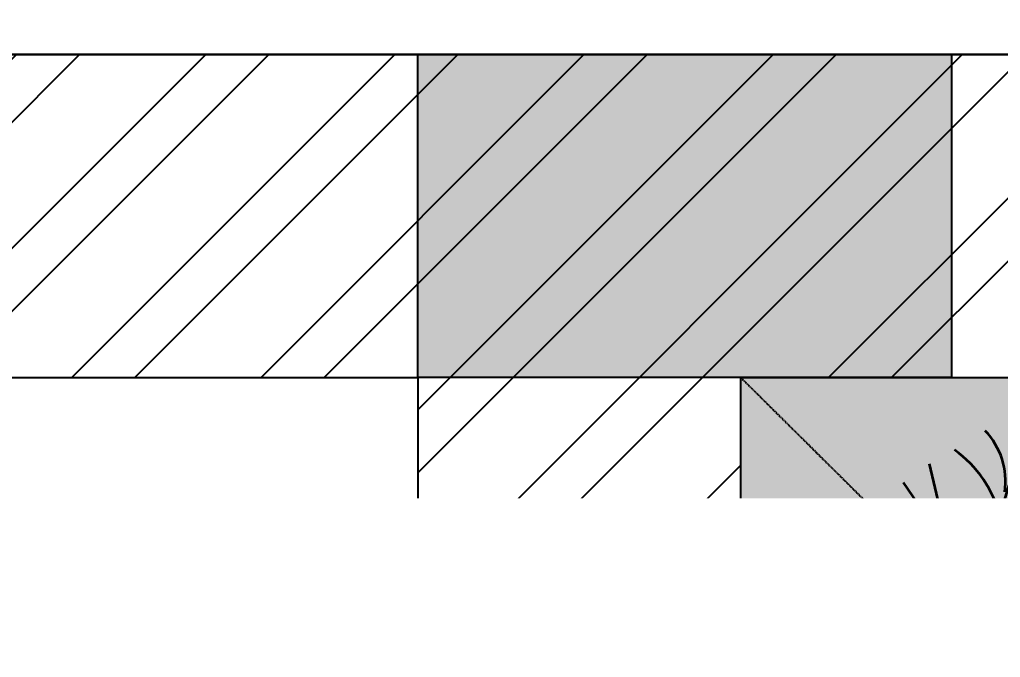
# Model space of a CAD drawing. Header units: millimetres. Extents: x -176651 to 424033, y -469666 to 486614.
# Drawn here: x 227339 to 228037, y 35089 to 35543 of the extents above; entities that cross this region are included whole.
import ezdxf
from ezdxf import colors
from ezdxf.entities.mleader import LeaderData, LeaderLine
from ezdxf.math import Vec2, Vec3

# ---------------------------------------------------------------- set-up
doc = ezdxf.new("R2010")
doc.units = ezdxf.units.MM
doc.linetypes.add('1625_West Villa$0$DASHED', pattern=[0.75, 0.5, -0.25])
for name, color, linetype in [('1625_West Villa$0$ad-Elevation 10', 8, 'Continuous'), ('1625_West Villa$0$ad-Furniture', 8, 'Continuous'), ('1625_West Villa$0$ad-Wall', 8, 'Continuous'), ('1625_West Villa$0$ad-Wall hatch', 8, 'Continuous'), ('1625W_Columns$0$ad-Column', 8, 'Continuous'), ('1625W_Columns$0$ad-Column Hatch', 8, 'Continuous'), ('ad-Plinth', 8, 'Continuous'), ('Site Levels$0$ad-Lvl-Entance road', 4, 'Continuous')]:
    doc.layers.add(name, color=color, linetype=linetype)
doc.layers.add('1625_West Villa$0$ad-Landscape', color=8, linetype='Continuous', lineweight=35)
doc.styles.add('Site Levels$0$Standard', font='arial.ttf')

# ---------------------------------------------------------------- blocks, each defined once
blk = doc.blocks.new('zw$F00C')
at = {"layer": 'ad-Plinth', "ltscale": 5}
blk.add_lwpolyline([(0, 13620), (12120, 13620), (12120, 0), (0, 0), (0, 4745), (2830, 4745), (2830, 8645), (0, 8645)], close=True, dxfattribs=at)
blk = doc.blocks.new('zw$898C')
at = {"layer": 'ad-Plinth', "ltscale": 5}
blk.add_blockref('zw$F00C', (30903.46, -406860.51), dxfattribs=at)
blk = doc.blocks.new('1625_West Villa$0$A$C279134A6')
at = {"layer": '1625_West Villa$0$ad-Landscape', "linetype": 'Continuous'}
blk.add_line((185.45, 683.31), (169.64, 750.19), dxfattribs=at)
for points in [[(326.61, 591.55), (193.35, 662.62), (145.49, 732.73)], [(194.9, 691.63), (194.1, 689.78), (193.49, 688.2), (193.06, 686.88), (192.78, 685.76), (192.63, 684.82), (192.59, 684.01), (192.64, 683.3), (192.76, 682.65), (192.93, 682.04), (193.16, 681.45), (193.47, 680.88), (193.89, 680.33), (194.42, 679.8), (195.08, 679.27), (195.9, 678.76), (196.89, 678.25), (198.07, 677.74), (199.5, 677.23), (201.23, 676.71), (203.31, 676.18), (205.81, 675.64), (208.77, 675.08), (212.26, 674.49), (216.33, 673.87)], [(194.9, 691.63), (195.59, 691.97), (196.28, 692.3), (196.96, 692.6), (197.63, 692.88), (198.3, 693.13), (198.95, 693.34), (199.6, 693.51), (200.24, 693.63), (200.87, 693.7), (201.51, 693.69), (202.15, 693.61), (202.81, 693.43), (203.5, 693.13), (204.24, 692.7), (205.01, 692.13), (205.85, 691.39), (206.75, 690.48), (207.74, 689.32), (208.83, 687.86), (210.03, 686.04), (211.36, 683.8), (212.85, 681.06), (214.5, 677.77), (216.33, 673.87)], [(148.92, 659.8), (148.78, 660.34), (148.65, 660.86), (148.54, 661.38), (148.44, 661.89), (148.36, 662.39), (148.31, 662.87), (148.29, 663.35), (148.3, 663.81), (148.34, 664.26), (148.44, 664.7), (148.59, 665.14), (148.81, 665.57), (149.12, 666.01), (149.52, 666.46), (150.03, 666.92), (150.67, 667.39), (151.44, 667.89), (152.39, 668.43), (153.6, 669.01), (155.09, 669.65), (156.95, 670.37), (159.21, 671.18), (161.93, 672.09), (165.17, 673.12)], [(148.92, 659.8), (150.09, 658.98), (151.1, 658.33), (151.96, 657.83), (152.7, 657.48), (153.34, 657.24), (153.89, 657.09), (154.39, 657.03), (154.86, 657.01), (155.31, 657.04), (155.76, 657.12), (156.2, 657.26), (156.64, 657.47), (157.09, 657.76), (157.55, 658.15), (158.03, 658.64), (158.52, 659.26), (159.05, 660.01), (159.62, 660.94), (160.26, 662.1), (160.99, 663.55), (161.82, 665.32), (162.78, 667.48), (163.89, 670.06), (165.17, 673.12)], [(358.2, 591.72), (320.98, 610.4), (291.74, 627.48), (269.52, 642.02), (253.38, 653.1), (242.35, 659.78), (235.49, 661.13), (231.84, 656.23), (230.45, 644.14)], [(203.37, 637.08), (202.56, 635.22), (201.96, 633.65), (201.52, 632.33), (201.24, 631.21), (201.09, 630.26), (201.06, 629.45), (201.11, 628.74), (201.22, 628.1), (201.39, 627.49), (201.62, 626.9), (201.94, 626.33), (202.35, 625.78), (202.88, 625.24), (203.55, 624.72), (204.37, 624.21), (205.36, 623.7), (206.54, 623.19), (207.97, 622.68), (209.69, 622.16), (211.78, 621.63), (214.27, 621.09), (217.24, 620.53), (220.72, 619.94), (224.79, 619.32)], [(203.37, 637.08), (204.06, 637.42), (204.75, 637.75), (205.43, 638.05), (206.1, 638.33), (206.76, 638.58), (207.42, 638.79), (208.07, 638.96), (208.7, 639.08), (209.34, 639.14), (209.97, 639.14), (210.61, 639.06), (211.28, 638.87), (211.97, 638.58), (212.7, 638.15), (213.48, 637.57), (214.31, 636.84), (215.22, 635.92), (216.21, 634.77), (217.29, 633.31), (218.49, 631.49), (219.83, 629.25), (221.31, 626.51), (222.96, 623.22), (224.79, 619.32)], [(54.64, 595.87), (54.5, 596.4), (54.38, 596.92), (54.26, 597.44), (54.16, 597.95), (54.09, 598.45), (54.04, 598.93), (54.01, 599.41), (54.02, 599.87), (54.07, 600.32), (54.16, 600.76), (54.31, 601.2), (54.54, 601.63), (54.84, 602.07), (55.25, 602.52), (55.76, 602.98), (56.39, 603.46), (57.16, 603.95), (58.12, 604.49), (59.32, 605.07), (60.82, 605.71), (62.67, 606.43), (64.93, 607.24), (67.65, 608.16), (70.9, 609.19)], [(54.64, 595.87), (55.82, 595.04), (56.82, 594.39), (57.68, 593.9), (58.42, 593.54), (59.06, 593.3), (59.62, 593.16), (60.12, 593.09), (60.58, 593.08), (61.04, 593.1), (61.48, 593.18), (61.92, 593.32), (62.36, 593.53), (62.81, 593.82), (63.27, 594.21), (63.75, 594.7), (64.25, 595.32), (64.77, 596.07), (65.35, 597), (65.99, 598.17), (66.71, 599.61), (67.55, 601.38), (68.51, 603.54), (69.62, 606.12), (70.9, 609.19)], [(101.81, 583.95), (101.01, 582.09), (100.4, 580.52), (99.97, 579.19), (99.69, 578.08), (99.54, 577.13), (99.5, 576.32), (99.55, 575.61), (99.67, 574.97), (99.84, 574.35), (100.07, 573.77), (100.39, 573.2), (100.8, 572.65), (101.33, 572.11), (102, 571.59), (102.81, 571.07), (103.8, 570.56)], [(101.81, 583.95), (102.51, 584.29), (103.19, 584.61), (103.87, 584.92), (104.54, 585.2), (105.21, 585.45), (105.86, 585.66), (106.51, 585.83), (107.15, 585.95), (107.78, 586.01), (108.42, 586.01), (109.06, 585.93), (109.72, 585.74), (110.42, 585.44), (111.15, 585.02), (111.93, 584.44), (112.76, 583.71), (113.67, 582.79), (114.65, 581.64), (115.74, 580.18), (116.94, 578.36), (118.28, 576.11), (119.76, 573.38), (121.41, 570.09)]]:
    blk.add_lwpolyline(points, dxfattribs=at)
for centre, radius, start, end in [((389.86, 679.23), 155.43, 120.80412, 186.68563), ((172.14, 733.76), 67.87, 351.75756, 43.68018), ((128.18, 673.55), 110.38, 14.28758, 54.1159), ((83.37, 661.19), 59.23, 335.04444, 51.65457), ((124.46, 703.8), 34.97, 211.19428, 298.93238), ((142.19, 757.99), 124.35, 233.68534, 301.3784), ((67.02, 731.09), 139.86, 257.08107, 317.74147), ((68.37, 670.99), 50.42, 248.55305, 320.17001), ((1.1, 443.72), 154.97, 77.08107, 78.0944)]:
    blk.add_arc(centre, radius, start, end, dxfattribs=at)
blk = doc.blocks.new('1625_West Villa$0$zw$B1C6')
at = {"transparency": 33554559}
h = blk.add_hatch(color=74, dxfattribs=at)
h.dxf.hatch_style = 1
h.paths.add_polyline_path([(0, 0), (1225, 0), (1225, -1215), (0, -1215)])
at = {"layer": '1625_West Villa$0$ad-Elevation 10'}
blk.add_lwpolyline([(0, 0), (1225, 0), (1225, -1215), (0, -1215)], close=True, dxfattribs=at)
at = {"layer": '1625_West Villa$0$ad-Furniture', "linetype": '1625_West Villa$0$DASHED'}
blk.add_lwpolyline([(0, 0), (1225, -1215)], dxfattribs=at)
at = {"layer": '1625_West Villa$0$ad-Landscape', "xscale": 0.7689692653037794, "yscale": 0.7689692653037794, "zscale": 0.7689692653037794}
blk.add_blockref('1625_West Villa$0$A$C279134A6', (4.02, -638.27), dxfattribs=at)
blk = doc.blocks.new('1625_West Villa$0$zw$66EE')
at = {"layer": '1625_West Villa$0$ad-Landscape'}
blk.add_blockref('1625_West Villa$0$zw$B1C6', (5110, 13390), dxfattribs=at)
blk = doc.blocks.new('1625_West Villa$0$zw$6266')
at = {"layer": '1625_West Villa$0$ad-Wall hatch', "transparency": 33554610}
h = blk.add_hatch(dxfattribs=at)
h.set_pattern_fill('ANSI32', color=256, scale=10)
h.paths.add_polyline_path([(0, 13620), (0, 10305), (230, 10305), (230, 13390), (4880, 13390), (4880, 8645), (7640, 8645), (7640, 8760), (5110, 8760), (5110, 10500), (5760, 10500), (5760, 10615), (5110, 10615), (5110, 13390), (7525, 13390), (7525, 10615), (6560, 10615), (6560, 10500), (7640, 10500), (7640, 13390), (11890, 13390), (11890, 8760), (8540, 8760), (8540, 8645), (11890, 8645), (11890, 230), (10090, 230), (10090, 0), (12120, 0), (12120, 13620)])
at = {"layer": '1625_West Villa$0$ad-Wall'}
for points in [[(7640, 8760), (5110, 8760), (5110, 10500), (5760, 10500), (5760, 10615), (5110, 10615), (5110, 13390), (7525, 13390), (7525, 10615), (6560, 10615), (6560, 10500), (7640, 10500)], [(12120, 13620), (0, 13620), (0, 10305), (230, 10305), (230, 13390), (4880, 13390), (4880, 8645), (7640, 8645)]]:
    blk.add_lwpolyline(points, dxfattribs=at)
blk = doc.blocks.new('1625W_Columns$0$zw$6AA0')
at = {"layer": '1625W_Columns$0$ad-Column Hatch', "transparency": 33554687}
h = blk.add_hatch(color=256, dxfattribs=at)
h.dxf.hatch_style = 1
h.paths.add_polyline_path([(0, -230), (380, -230), (380, 0), (0, 0)])
at = {"layer": '1625W_Columns$0$ad-Column'}
blk.add_lwpolyline([(0, -230), (380, -230), (380, 0), (0, 0)], close=True, dxfattribs=at)
blk = doc.blocks.new('1625W_Columns')
at = {"layer": '1625W_Columns$0$ad-Column', "xscale": -1, "rotation": 359.9999999999999}
blk.add_blockref('1625W_Columns$0$zw$6AA0', (5260, 13620), dxfattribs=at)
blk = doc.blocks.new('1625_West Villa')
at = {"layer": '1625_West Villa$0$ad-Furniture'}
blk.add_blockref('1625_West Villa$0$zw$66EE', (0, 0), dxfattribs=at)
blk.add_blockref('1625_West Villa$0$zw$6266', (0, 0))
blk.add_blockref('1625W_Columns', (0, 0))
blk = doc.blocks.new("All Plot's Villa Plans")
at = {"ltscale": 5}
blk.add_blockref('1625_West Villa', (222742.28, 21898.27), dxfattribs=at)
blk = doc.blocks.new('Site Levels$0$zw$1B0B')
at = {"layer": 'Site Levels$0$ad-Lvl-Entance road'}
ml = blk.add_multileader_mtext('Standard', dxfattribs=at)
ml.set_content('{\\fArial|b1|i0|c0|p34;496.36}', color=256, style='Site Levels$0$Standard')
ml.set_leader_properties()
ml.build(insert=Vec2(0, 0))
ml.multileader.update_dxf_attribs({"has_text_frame": 1, "arrow_head_size": 1219.19, "scale": 12})
ctx = ml.context
ctx.base_point, ctx.scale, ctx.char_height, ctx.arrow_head_size, ctx.landing_gap_size, ctx.plane_origin = Vec3(215314.5, -65446.37), 12, 1219.1855, 1219.19, 609.59, Vec3(213475.23, -60726.15)
notes = []
notes.append((ctx, [(0, (1, 1, 0), (214469.53, -65446.37), (1, 0), 844.97, [(0, [(213475.23, -60726.15)], 0, [])])]))
ctx.mtext.insert, ctx.mtext.width, ctx.mtext.defined_height, ctx.mtext.flow_direction = Vec3(215924.09, -64825.97), 5138.4893, 1392.36, 5
ctx.mtext.has_bg_fill, ctx.mtext.bg_color, ctx.mtext.bg_scale_factor, ctx.mtext.bg_transparency, ctx.mtext.use_window_bg_color = 1, -1027028792, 1.5, 0, 1
for ctx, leaders in notes:
    for number, flags, end, landing, length, lines in leaders:
        leader = LeaderData()
        leader.index, (leader.has_last_leader_line, leader.has_dogleg_vector, leader.attachment_direction) = number, flags
        leader.last_leader_point, leader.dogleg_vector, leader.dogleg_length = Vec3(end), Vec3(landing), length
        for number, points, colour, breaks in lines:
            line = LeaderLine()
            line.index, line.vertices, line.color, line.breaks = number, Vec3.list(points), colors.encode_raw_color(colour), breaks
            leader.lines.append(line)
        ctx.leaders.append(leader)
blk = doc.blocks.new('Site Levels')
at = {"layer": 'Site Levels$0$ad-Lvl-Entance road', "ltscale": 5}
blk.add_blockref('Site Levels$0$zw$1B0B', (-5982.94, 99418.55), dxfattribs=at)

msp = doc.modelspace()

# ---------------------------------------------------------------- block references
at = {"ltscale": 5}
msp.add_blockref("All Plot's Villa Plans", (0, 0), dxfattribs=at)

# ---------------------------------------------------------------- next in the draw order: block references
msp.add_blockref('zw$898C', (191838.82, 428758.78), dxfattribs=at)

# ---------------------------------------------------------------- next in the draw order: block references
msp.add_blockref('Site Levels', (0, 0), dxfattribs=at)

doc.saveas('drawing.dxf')
